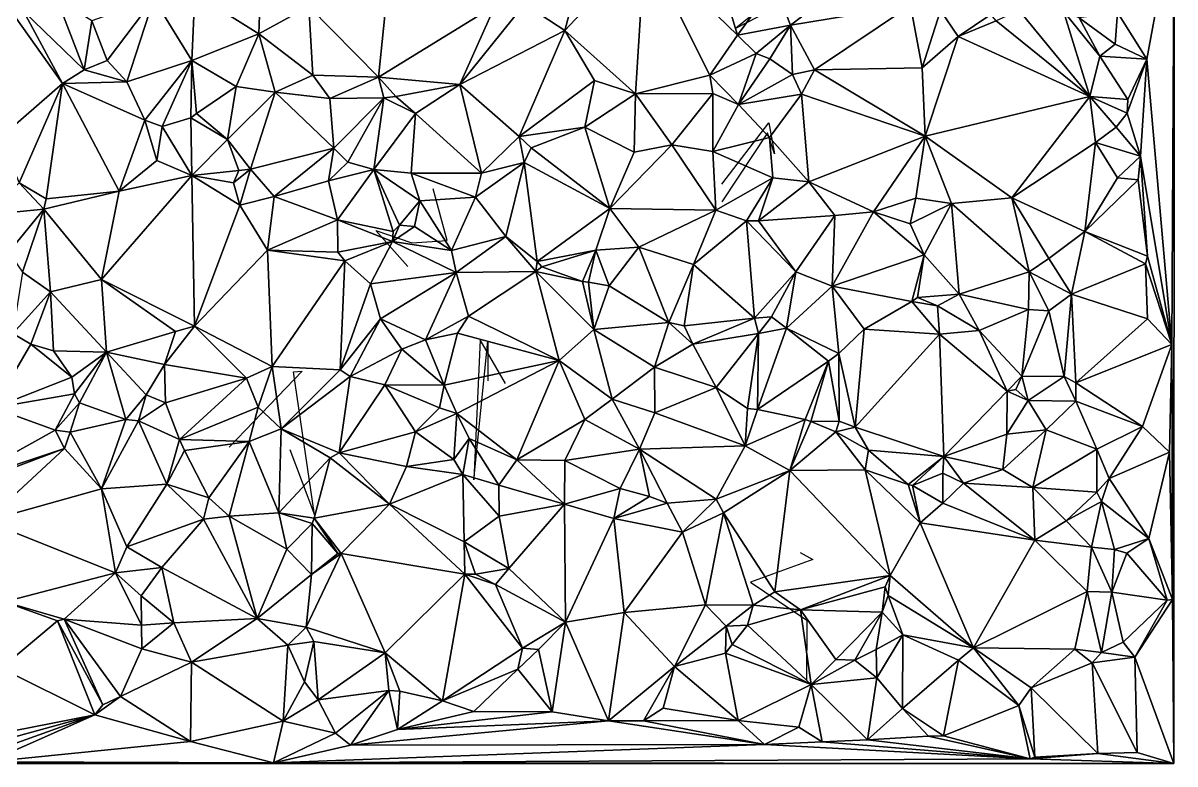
# Model space of a CAD drawing. Header units: metres. Extents: x -15.5 to 15, y -15 to 15.
# Drawn here: x -0.62 to 15, y -14.98 to -4.94 of the extents above; entities that cross this region are included whole.
import ezdxf

# ---------------------------------------------------------------- set-up
doc = ezdxf.new("R2010")
doc.units = ezdxf.units.M
doc.layers.add('CRACKS', color=1, linetype='Continuous')
doc.layers.add('STREET_MESH', color=7, linetype='Continuous')

msp = doc.modelspace()

# ---------------------------------------------------------------- linework, layer by layer
at = {"layer": 'CRACKS'}
for points in [[(10.202, -4.105, 0.1), (9.467, -4.45, 0.1), (10.056, -4.195, 0.1), (9.044, -5.006, 0.1), (10.229, -4.394, 0.1)], [(8.854, -7.122, 0.1), (9.491, -6.291, 0.1), (9.567, -6.71, 0.1), (9.476, -6.428, 0.1), (8.853, -7.363, 0.1)], [(4.599, -8.238, 0.1), (4.166, -7.75, 0.1), (4.651, -7.92, 0.1), (5.13, -7.888, 0.1), (4.942, -7.186, 0.1)], [(5.921, -9.823, 0.1), (5.577, -9.231, 0.1), (5.493, -11.13, 0.1), (5.683, -9.251, 0.1), (5.684, -9.79, 0.1)], [(3, -10.717, 0.1), (3.333, -11.604, 0.1), (3.048, -9.667, 0.1), (3.164, -9.656, 0.1), (2.176, -10.688, 0.1)], [(9.918, -12.116, 0.1), (10.091, -12.211, 0.1), (9.243, -12.516, 0.1), (10.008, -13.031, 0.1), (10.003, -13.849, 0.1)]]:
    msp.add_polyline3d(points, dxfattribs=at)
at = {"layer": 'STREET_MESH'}
for points in [[(14.987, -3.419), (14.985, -14.973), (14.998, -1.32)], [(14.22, -4.794), (14.617, -5.429), (14.987, -3.419)], [(14.617, -5.429), (14.955, -9.297), (14.987, -3.419)], [(14.987, -3.419), (14.955, -9.297), (14.985, -14.973)], [(4.403, -3.687), (3.254, -4.714), (4.202, -5.674)], [(5.781, -4.703), (4.403, -3.687), (4.202, -5.674)], [(8.615, -3.593), (7.809, -3.885), (9.069, -5.105)], [(9.571, -4.413), (8.615, -3.593), (9.069, -5.105)], [(7.809, -3.885), (6.728, -5.04), (7.683, -5.899)], [(6.728, -5.04), (7.809, -3.885), (6.94, -4.237)], [(8.693, -5.643), (7.809, -3.885), (7.683, -5.899)], [(7.809, -3.885), (8.693, -5.643), (9.069, -5.105)], [(9.571, -4.413), (9.787, -4.968), (11.123, -3.952)], [(9.787, -4.968), (11.412, -4.702), (11.123, -3.952)], [(6.728, -5.04), (6.94, -4.237), (6.181, -4.684)], [(9.787, -4.968), (9.571, -4.413), (9.069, -5.105)], [(0.209, -5.573), (-0.16, -4.605), (-0.611, -4.778)], [(-0.16, -4.605), (0.209, -5.573), (0.313, -4.91)], [(0.523, -5.448), (1.156, -4.605), (0.313, -4.91)], [(1.156, -4.605), (0.523, -5.448), (0.791, -5.735)], [(1.156, -4.605), (0.791, -5.735), (1.67, -5.448)], [(1.712, -4.539), (1.156, -4.605), (1.67, -5.448)], [(2.576, -5.083), (1.712, -4.539), (1.67, -5.448)], [(2.598, -4.573), (1.712, -4.539), (2.576, -5.083)], [(3.254, -4.714), (2.598, -4.573), (2.576, -5.083)], [(6.181, -4.684), (5.781, -4.703), (5.302, -5.77)], [(6.728, -5.04), (6.181, -4.684), (5.302, -5.77)], [(-0.811, -4.732), (-0.934, -6.494), (-0.085, -5.757)], [(-0.611, -4.778), (-0.811, -4.732), (-0.085, -5.757)], [(0.209, -5.573), (-0.611, -4.778), (-0.085, -5.757)], [(3.254, -4.714), (2.576, -5.083), (3.31, -5.645)], [(3.254, -4.714), (3.31, -5.645), (4.202, -5.674)], [(5.302, -5.77), (5.781, -4.703), (4.202, -5.674)], [(9.787, -4.968), (10.11, -5.574), (11.412, -4.702)], [(11.412, -4.702), (10.11, -5.574), (11.569, -5.547)], [(11.818, -4.768), (11.412, -4.702), (11.569, -5.547)], [(11.818, -4.768), (11.569, -5.547), (12.06, -5.12)], [(12.504, -4.823), (11.818, -4.768), (12.06, -5.12)], [(12.576, -4.91), (12.504, -4.823), (12.06, -5.12)], [(12.884, -4.767), (12.576, -4.91), (13.843, -5.933)], [(13.487, -4.776), (12.884, -4.767), (13.843, -5.933)], [(13.979, -5.387), (13.487, -4.776), (13.843, -5.933)], [(13.701, -4.868), (13.487, -4.776), (13.979, -5.387)], [(13.701, -4.868), (14.187, -5.227), (14.22, -4.794)], [(14.22, -4.794), (14.187, -5.227), (14.617, -5.429)], [(0.209, -5.573), (0.523, -5.448), (0.313, -4.91)], [(9.321, -5.351), (9.787, -4.968), (9.069, -5.105)], [(9.321, -5.351), (9.507, -5.422), (9.787, -4.968)], [(9.507, -5.422), (9.814, -5.635), (9.787, -4.968)], [(9.814, -5.635), (10.11, -5.574), (9.787, -4.968)], [(12.576, -4.91), (12.06, -5.12), (13.843, -5.933)], [(14.187, -5.227), (13.701, -4.868), (13.979, -5.387)], [(2.27, -5.797), (2.576, -5.083), (1.67, -5.448)], [(2.27, -5.797), (2.799, -5.875), (2.576, -5.083)], [(2.576, -5.083), (2.799, -5.875), (3.31, -5.645)], [(6.107, -6.476), (6.728, -5.04), (5.302, -5.77)], [(6.728, -5.04), (6.107, -6.476), (7.131, -5.717)], [(7.683, -5.899), (6.728, -5.04), (7.131, -5.717)], [(8.693, -5.643), (9.321, -5.351), (9.069, -5.105)], [(11.569, -5.547), (11.612, -6.474), (12.06, -5.12)], [(12.06, -5.12), (11.612, -6.474), (13.843, -5.933)], [(14.187, -5.227), (13.979, -5.387), (14.617, -5.429)], [(0.523, -5.448), (0.209, -5.573), (0.791, -5.735)], [(0.791, -5.735), (1.034, -6.255), (1.67, -5.448)], [(1.034, -6.255), (1.266, -6.34), (1.67, -5.448)], [(1.266, -6.34), (1.656, -6.225), (1.67, -5.448)], [(1.656, -6.225), (1.733, -6.166), (1.67, -5.448)], [(1.733, -6.166), (2.27, -5.797), (1.67, -5.448)], [(9.08, -6.043), (9.321, -5.351), (8.693, -5.643)], [(9.321, -5.351), (9.08, -6.043), (9.507, -5.422)], [(9.08, -6.043), (9.814, -5.635), (9.507, -5.422)], [(14.359, -5.974), (13.979, -5.387), (13.843, -5.933)], [(13.979, -5.387), (14.359, -5.974), (14.617, -5.429)], [(14.351, -6.162), (14.533, -6.742), (14.617, -5.429)], [(14.359, -5.974), (14.351, -6.162), (14.617, -5.429)], [(14.533, -6.742), (14.955, -9.297), (14.617, -5.429)], [(0.791, -5.735), (0.209, -5.573), (-0.085, -5.757)], [(10.11, -5.574), (9.814, -5.635), (9.935, -5.901)], [(11.612, -6.474), (10.11, -5.574), (9.935, -5.901)], [(10.11, -5.574), (11.612, -6.474), (11.569, -5.547)], [(-0.934, -6.494), (-0.67, -7.103), (-0.085, -5.757)], [(-0.67, -7.103), (-0.304, -7.322), (-0.085, -5.757)], [(-0.304, -7.322), (0.685, -7.218), (-0.085, -5.757)], [(1.034, -6.255), (0.791, -5.735), (-0.085, -5.757)], [(0.685, -7.218), (1.034, -6.255), (-0.085, -5.757)], [(2.799, -5.875), (3.54, -5.96), (3.31, -5.645)], [(3.31, -5.645), (3.54, -5.96), (4.202, -5.674)], [(3.54, -5.96), (4.271, -5.952), (4.202, -5.674)], [(4.271, -5.952), (4.435, -5.933), (4.202, -5.674)], [(4.435, -5.933), (5.302, -5.77), (4.202, -5.674)], [(4.435, -5.933), (4.7, -6.163), (5.302, -5.77)], [(4.7, -6.163), (5.599, -6.972), (5.302, -5.77)], [(5.599, -6.972), (6.107, -6.476), (5.302, -5.77)], [(6.107, -6.476), (6.996, -6.348), (7.131, -5.717)], [(6.996, -6.348), (7.683, -5.899), (7.131, -5.717)], [(8.732, -5.892), (8.693, -5.643), (7.683, -5.899)], [(9.08, -6.043), (8.693, -5.643), (8.732, -5.892)], [(9.814, -5.635), (9.08, -6.043), (9.935, -5.901)], [(1.733, -6.166), (2.153, -6.515), (2.27, -5.797)], [(2.153, -6.515), (2.799, -5.875), (2.27, -5.797)], [(2.799, -5.875), (2.153, -6.515), (2.464, -6.921)], [(3.596, -6.635), (2.799, -5.875), (2.464, -6.921)], [(2.799, -5.875), (3.596, -6.635), (3.54, -5.96)], [(4.435, -5.933), (4.271, -5.952), (4.7, -6.163)], [(7.683, -5.899), (6.996, -6.348), (7.666, -6.689)], [(8.175, -6.59), (7.683, -5.899), (7.666, -6.689)], [(8.732, -5.892), (7.683, -5.899), (8.175, -6.59)], [(8.735, -6.681), (8.732, -5.892), (8.175, -6.59)], [(8.735, -6.681), (9.08, -6.043), (8.732, -5.892)], [(9.935, -5.901), (9.08, -6.043), (9.502, -6.488)], [(10.035, -7.091), (9.935, -5.901), (9.502, -6.488)], [(11.612, -6.474), (9.935, -5.901), (10.035, -7.091)], [(11.612, -6.474), (12.786, -7.306), (13.843, -5.933)], [(12.786, -7.306), (13.919, -6.556), (13.843, -5.933)], [(14.351, -6.162), (14.359, -5.974), (13.843, -5.933)], [(14.201, -6.351), (14.351, -6.162), (13.843, -5.933)], [(13.919, -6.556), (14.201, -6.351), (13.843, -5.933)], [(3.54, -5.96), (3.596, -6.635), (4.271, -5.952)], [(3.596, -6.635), (3.786, -6.826), (4.271, -5.952)], [(3.786, -6.826), (4.139, -6.925), (4.271, -5.952)], [(4.271, -5.952), (4.139, -6.925), (4.7, -6.163)], [(9.08, -6.043), (8.735, -6.681), (9.502, -6.488)], [(1.656, -6.225), (1.266, -6.34), (1.668, -7.005)], [(2.153, -6.515), (1.733, -6.166), (1.656, -6.225)], [(2.153, -6.515), (1.656, -6.225), (1.668, -7.005)], [(4.7, -6.163), (4.139, -6.925), (4.643, -6.973)], [(5.599, -6.972), (4.7, -6.163), (4.643, -6.973)], [(14.201, -6.351), (14.533, -6.742), (14.351, -6.162)], [(1.197, -6.802), (1.034, -6.255), (0.685, -7.218)], [(1.197, -6.802), (1.266, -6.34), (1.034, -6.255)], [(1.266, -6.34), (1.197, -6.802), (1.668, -7.005)], [(6.268, -6.629), (6.996, -6.348), (6.107, -6.476)], [(6.996, -6.348), (6.268, -6.629), (7.338, -7.453)], [(6.996, -6.348), (7.338, -7.453), (7.666, -6.689)], [(14.533, -6.742), (14.201, -6.351), (13.919, -6.556)], [(2.306, -6.936), (2.153, -6.515), (1.668, -7.005)], [(2.153, -6.515), (2.306, -6.936), (2.464, -6.921)], [(6.107, -6.476), (5.599, -6.972), (6.176, -6.831)], [(6.268, -6.629), (6.107, -6.476), (6.176, -6.831)], [(8.735, -6.681), (9.547, -7.037), (9.502, -6.488)], [(9.547, -7.037), (10.035, -7.091), (9.502, -6.488)], [(11.612, -6.474), (10.035, -7.091), (10.913, -7.498)], [(11.612, -6.474), (10.913, -7.498), (11.486, -7.311)], [(11.969, -7.383), (11.612, -6.474), (11.486, -7.311)], [(11.612, -6.474), (11.969, -7.383), (12.786, -7.306)], [(13.776, -7.766), (13.919, -6.556), (12.786, -7.306)], [(13.776, -7.766), (14.219, -7.038), (13.919, -6.556)], [(14.219, -7.038), (14.533, -6.742), (13.919, -6.556)], [(2.787, -7.288), (3.596, -6.635), (2.464, -6.921)], [(3.596, -6.635), (2.787, -7.288), (3.523, -7.077)], [(3.596, -6.635), (3.523, -7.077), (3.786, -6.826)], [(7.338, -7.453), (6.268, -6.629), (6.176, -6.831)], [(7.338, -7.453), (8.175, -6.59), (7.666, -6.689)], [(8.775, -7.476), (8.175, -6.59), (7.338, -7.453)], [(8.775, -7.476), (8.735, -6.681), (8.175, -6.59)], [(9.547, -7.037), (8.735, -6.681), (8.775, -7.476)], [(1.197, -6.802), (0.685, -7.218), (1.668, -7.005)], [(3.523, -7.077), (4.139, -6.925), (3.786, -6.826)], [(5.514, -7.3), (5.925, -7.833), (6.176, -6.831)], [(5.599, -6.972), (5.514, -7.3), (6.176, -6.831)], [(5.925, -7.833), (6.352, -8.17), (6.176, -6.831)], [(6.352, -8.17), (7.338, -7.453), (6.176, -6.831)], [(14.533, -6.742), (14.219, -7.038), (14.499, -7.065)], [(14.533, -6.742), (14.499, -7.065), (14.627, -8.098)], [(14.955, -9.297), (14.533, -6.742), (14.627, -8.098)], [(0.685, -7.218), (0.444, -8.414), (1.668, -7.005)], [(0.444, -8.414), (1.705, -9.047), (1.668, -7.005)], [(2.235, -7.103), (2.306, -6.936), (1.668, -7.005)], [(2.319, -7.409), (2.235, -7.103), (1.668, -7.005)], [(1.705, -9.047), (2.319, -7.409), (1.668, -7.005)], [(2.235, -7.103), (2.319, -7.409), (2.464, -6.921)], [(2.306, -6.936), (2.235, -7.103), (2.464, -6.921)], [(2.319, -7.409), (2.787, -7.288), (2.464, -6.921)], [(3.523, -7.077), (3.646, -7.605), (4.139, -6.925)], [(4.139, -6.925), (3.646, -7.605), (4.399, -7.765)], [(4.139, -6.925), (4.399, -7.765), (4.487, -7.677)], [(4.139, -6.925), (4.761, -7.347), (4.643, -6.973)], [(4.761, -7.347), (4.139, -6.925), (4.487, -7.677)], [(5.514, -7.3), (5.599, -6.972), (4.643, -6.973)], [(4.761, -7.347), (5.514, -7.3), (4.643, -6.973)], [(-0.67, -7.103), (-1.125, -7.538), (-0.338, -7.461)], [(-0.67, -7.103), (-0.338, -7.461), (-0.304, -7.322)], [(2.787, -7.288), (3.646, -7.605), (3.523, -7.077)], [(9.547, -7.037), (8.775, -7.476), (9.19, -7.62)], [(9.352, -7.618), (9.547, -7.037), (9.19, -7.62)], [(10.035, -7.091), (9.547, -7.037), (9.352, -7.618)], [(10.035, -7.091), (9.352, -7.618), (10.386, -7.547)], [(10.913, -7.498), (10.035, -7.091), (10.386, -7.547)], [(14.219, -7.038), (13.776, -7.766), (14.499, -7.065)], [(14.499, -7.065), (13.776, -7.766), (14.627, -8.098)], [(-0.304, -7.322), (-0.338, -7.461), (0.685, -7.218)], [(-0.338, -7.461), (0.444, -8.414), (0.685, -7.218)], [(2.787, -7.288), (2.319, -7.409), (2.694, -8.016)], [(3.646, -7.605), (2.787, -7.288), (2.694, -8.016)], [(4.761, -7.347), (5.19, -8.02), (5.514, -7.3)], [(5.514, -7.3), (5.19, -8.02), (5.925, -7.833)], [(10.913, -7.498), (11.407, -7.661), (11.486, -7.311)], [(11.407, -7.661), (11.969, -7.383), (11.486, -7.311)], [(12.786, -7.306), (11.969, -7.383), (13.021, -8.313)], [(13.286, -8.128), (12.786, -7.306), (13.021, -8.313)], [(13.286, -8.128), (13.776, -7.766), (12.786, -7.306)], [(-1.125, -7.538), (-0.81, -8.043), (-0.338, -7.461)], [(-0.81, -8.043), (-0.626, -8.316), (-0.338, -7.461)], [(-0.626, -8.316), (-0.248, -8.584), (-0.338, -7.461)], [(-0.338, -7.461), (-0.248, -8.584), (0.444, -8.414)], [(2.319, -7.409), (1.705, -9.047), (2.694, -8.016)], [(4.688, -7.695), (4.761, -7.347), (4.487, -7.677)], [(4.688, -7.695), (5.19, -8.02), (4.761, -7.347)], [(7.338, -7.453), (6.352, -8.17), (7.146, -8.019)], [(7.729, -7.977), (7.338, -7.453), (7.146, -8.019)], [(8.775, -7.476), (7.338, -7.453), (7.729, -7.977)], [(8.473, -8.21), (8.775, -7.476), (7.729, -7.977)], [(8.775, -7.476), (8.473, -8.21), (9.19, -7.62)], [(11.969, -7.383), (11.407, -7.661), (11.598, -8.081)], [(12.071, -8.612), (11.969, -7.383), (11.598, -8.081)], [(11.969, -7.383), (12.071, -8.612), (13.021, -8.313)], [(3.646, -7.605), (2.694, -8.016), (3.648, -8.044)], [(3.646, -7.605), (3.648, -8.044), (4.389, -7.899)], [(4.399, -7.765), (3.646, -7.605), (4.389, -7.899)], [(8.473, -8.21), (9.298, -8.937), (9.19, -7.62)], [(9.858, -8.31), (9.352, -7.618), (9.19, -7.62)], [(9.298, -8.937), (9.858, -8.31), (9.19, -7.62)], [(10.386, -7.547), (9.352, -7.618), (9.858, -8.31)], [(10.352, -8.506), (10.386, -7.547), (9.858, -8.31)], [(10.352, -8.506), (10.913, -7.498), (10.386, -7.547)], [(10.913, -7.498), (10.352, -8.506), (11.598, -8.081)], [(11.407, -7.661), (10.913, -7.498), (11.598, -8.081)], [(4.487, -7.677), (4.399, -7.765), (4.389, -7.899)], [(4.688, -7.695), (4.487, -7.677), (4.389, -7.899)], [(5.19, -8.02), (4.688, -7.695), (4.389, -7.899)], [(13.286, -8.128), (13.596, -8.614), (13.776, -7.766)], [(13.776, -7.766), (13.596, -8.614), (14.597, -8.201)], [(13.776, -7.766), (14.597, -8.201), (14.627, -8.098)], [(3.648, -8.044), (3.742, -8.162), (4.389, -7.899)], [(3.742, -8.162), (4.091, -8.474), (4.389, -7.899)], [(4.091, -8.474), (5.254, -8.32), (4.389, -7.899)], [(5.254, -8.32), (5.19, -8.02), (4.389, -7.899)], [(5.19, -8.02), (5.254, -8.32), (5.925, -7.833)], [(5.254, -8.32), (6.334, -8.305), (5.925, -7.833)], [(6.334, -8.305), (6.352, -8.17), (5.925, -7.833)], [(1.705, -9.047), (2.758, -9.592), (2.694, -8.016)], [(2.694, -8.016), (3.742, -8.162), (3.648, -8.044)], [(2.758, -9.592), (3.742, -8.162), (2.694, -8.016)], [(6.352, -8.17), (6.414, -8.241), (7.146, -8.019)], [(6.414, -8.241), (6.968, -8.444), (7.146, -8.019)], [(6.968, -8.444), (7.048, -8.451), (7.146, -8.019)], [(7.048, -8.451), (7.327, -8.5), (7.146, -8.019)], [(7.327, -8.5), (7.729, -7.977), (7.146, -8.019)], [(7.327, -8.5), (8.135, -8.996), (7.729, -7.977)], [(8.135, -8.996), (8.473, -8.21), (7.729, -7.977)], [(11.598, -8.081), (10.352, -8.506), (11.432, -8.715)], [(11.508, -8.657), (11.598, -8.081), (11.432, -8.715)], [(11.508, -8.657), (12.071, -8.612), (11.598, -8.081)], [(14.597, -8.201), (14.955, -9.297), (14.627, -8.098)], [(2.758, -9.592), (3.679, -9.637), (3.742, -8.162)], [(3.679, -9.637), (4.091, -8.474), (3.742, -8.162)], [(6.414, -8.241), (6.352, -8.17), (6.334, -8.305)], [(6.414, -8.241), (6.334, -8.305), (6.968, -8.444)], [(8.135, -8.996), (8.345, -9.041), (8.473, -8.21)], [(8.473, -8.21), (8.345, -9.041), (9.298, -8.937)], [(13.596, -8.614), (13.286, -8.128), (13.021, -8.313)], [(14.597, -8.201), (13.596, -8.614), (14.628, -8.947)], [(14.955, -9.297), (14.597, -8.201), (14.628, -8.947)], [(-0.756, -9.146), (-0.248, -8.584), (-0.626, -8.316)], [(-0.248, -8.584), (0.514, -9.4), (0.444, -8.414)], [(1.705, -9.047), (0.444, -8.414), (1.45, -9.12)], [(0.444, -8.414), (0.514, -9.4), (1.45, -9.12)], [(4.091, -8.474), (4.227, -8.95), (5.254, -8.32)], [(5.254, -8.32), (4.227, -8.95), (4.837, -9.232)], [(5.421, -8.91), (5.254, -8.32), (4.837, -9.232)], [(6.334, -8.305), (5.254, -8.32), (5.421, -8.91)], [(6.334, -8.305), (5.421, -8.91), (6.648, -9.514)], [(7.12, -9.094), (6.334, -8.305), (6.648, -9.514)], [(6.334, -8.305), (7.12, -9.094), (6.968, -8.444)], [(9.298, -8.937), (9.529, -8.921), (9.858, -8.31)], [(9.858, -8.31), (9.529, -8.921), (9.731, -9.076)], [(10.352, -8.506), (9.858, -8.31), (9.731, -9.076)], [(12.071, -8.612), (13.014, -8.823), (13.021, -8.313)], [(13.014, -8.823), (13.289, -8.839), (13.021, -8.313)], [(13.289, -8.839), (13.596, -8.614), (13.021, -8.313)], [(-0.248, -8.584), (-0.756, -9.146), (-0.514, -9.292)], [(-0.205, -9.38), (-0.248, -8.584), (-0.514, -9.292)], [(-0.248, -8.584), (-0.205, -9.38), (0.514, -9.4)], [(4.227, -8.95), (4.091, -8.474), (3.679, -9.637)], [(7.12, -9.094), (7.048, -8.451), (6.968, -8.444)], [(7.327, -8.5), (7.048, -8.451), (7.12, -9.094)], [(7.327, -8.5), (7.12, -9.094), (8.135, -8.996)], [(10.443, -9.416), (10.352, -8.506), (9.731, -9.076)], [(10.352, -8.506), (10.786, -9.089), (11.432, -8.715)], [(10.786, -9.089), (10.352, -8.506), (10.443, -9.416)], [(10.786, -9.089), (11.805, -9.155), (11.432, -8.715)], [(11.781, -8.77), (11.508, -8.657), (11.432, -8.715)], [(11.805, -9.155), (11.781, -8.77), (11.432, -8.715)], [(11.508, -8.657), (11.781, -8.77), (12.071, -8.612)], [(12.071, -8.612), (11.781, -8.77), (12.345, -9.108)], [(13.014, -8.823), (12.071, -8.612), (12.345, -9.108)], [(13.495, -9.73), (13.596, -8.614), (13.289, -8.839)], [(13.596, -8.614), (13.495, -9.73), (13.653, -9.813)], [(13.596, -8.614), (13.653, -9.813), (14.628, -8.947)], [(11.781, -8.77), (11.805, -9.155), (12.345, -9.108)], [(13.014, -8.823), (12.345, -9.108), (12.924, -9.726)], [(13.289, -8.839), (13.014, -8.823), (12.924, -9.726)], [(13.495, -9.73), (13.289, -8.839), (12.924, -9.726)], [(1.299, -9.567), (1.705, -9.047), (1.45, -9.12)], [(2.409, -9.751), (1.705, -9.047), (1.299, -9.567)], [(1.705, -9.047), (2.409, -9.751), (2.758, -9.592)], [(3.817, -9.731), (4.227, -8.95), (3.679, -9.637)], [(3.817, -9.731), (4.516, -9.358), (4.227, -8.95)], [(4.227, -8.95), (4.516, -9.358), (4.837, -9.232)], [(5.273, -9.141), (5.421, -8.91), (4.837, -9.232)], [(5.421, -8.91), (5.273, -9.141), (6.648, -9.514)], [(7.12, -9.094), (7.941, -9.602), (8.135, -8.996)], [(7.941, -9.602), (8.463, -9.293), (8.135, -8.996)], [(8.135, -8.996), (8.463, -9.293), (8.345, -9.041)], [(8.345, -9.041), (8.463, -9.293), (9.298, -8.937)], [(9.298, -8.937), (8.463, -9.293), (9.351, -9.147)], [(9.529, -8.921), (9.298, -8.937), (9.351, -9.147)], [(9.731, -9.076), (9.529, -8.921), (9.351, -9.147)], [(13.653, -9.813), (14.955, -9.297), (14.628, -8.947)], [(-0.514, -9.292), (-0.756, -9.146), (-1.018, -10.154)], [(0.514, -9.4), (1.299, -9.567), (1.45, -9.12)], [(5.091, -9.846), (5.273, -9.141), (4.837, -9.232)], [(5.273, -9.141), (5.091, -9.846), (6.648, -9.514)], [(7.12, -9.094), (6.648, -9.514), (7.367, -10.038)], [(7.941, -9.602), (7.12, -9.094), (7.367, -10.038)], [(8.463, -9.293), (8.779, -9.879), (9.351, -9.147)], [(8.779, -9.879), (9.201, -10.161), (9.351, -9.147)], [(9.201, -10.161), (9.34, -10.175), (9.351, -9.147)], [(9.34, -10.175), (9.731, -9.076), (9.351, -9.147)], [(9.34, -10.175), (10.3, -9.52), (9.731, -9.076)], [(10.3, -9.52), (10.443, -9.416), (9.731, -9.076)], [(10.661, -10.414), (10.786, -9.089), (10.443, -9.416)], [(10.786, -9.089), (10.661, -10.414), (11.805, -9.155)], [(10.661, -10.414), (11.865, -10.814), (11.805, -9.155)], [(11.805, -9.155), (12.723, -9.929), (12.345, -9.108)], [(11.865, -10.814), (12.723, -9.929), (11.805, -9.155)], [(12.345, -9.108), (12.723, -9.929), (12.924, -9.726)], [(0.044, -9.739), (-0.514, -9.292), (-1.018, -10.154)], [(0.044, -9.739), (-0.205, -9.38), (-0.514, -9.292)], [(4.516, -9.358), (3.817, -9.731), (4.286, -9.844)], [(5.091, -9.846), (4.516, -9.358), (4.286, -9.844)], [(4.516, -9.358), (5.091, -9.846), (4.837, -9.232)], [(8.463, -9.293), (7.941, -9.602), (8.779, -9.879)], [(13.653, -9.813), (14.559, -10.407), (14.955, -9.297)], [(14.955, -9.297), (14.559, -10.407), (14.925, -10.753)], [(14.966, -12.754), (14.955, -9.297), (14.925, -10.753)], [(14.955, -9.297), (14.966, -12.754), (14.985, -14.973)], [(-0.205, -9.38), (0.044, -9.739), (0.514, -9.4)], [(0.514, -9.4), (0.044, -9.739), (0.081, -9.965)], [(0.146, -10.088), (0.514, -9.4), (0.081, -9.965)], [(0.514, -9.4), (0.146, -10.088), (0.775, -10.311)], [(0.514, -9.4), (1.051, -9.976), (1.299, -9.567)], [(1.051, -9.976), (0.514, -9.4), (0.775, -10.311)], [(6.648, -9.514), (5.091, -9.846), (5.264, -10.233)], [(6.078, -10.858), (6.648, -9.514), (5.264, -10.233)], [(6.078, -10.858), (6.997, -10.314), (6.648, -9.514)], [(6.648, -9.514), (6.997, -10.314), (7.367, -10.038)], [(9.34, -10.175), (9.985, -10.311), (10.3, -9.52)], [(9.985, -10.311), (10.062, -10.34), (10.3, -9.52)], [(10.062, -10.34), (10.445, -10.337), (10.3, -9.52)], [(10.3, -9.52), (10.445, -10.337), (10.443, -9.416)], [(10.445, -10.337), (10.661, -10.414), (10.443, -9.416)], [(1.299, -9.567), (1.051, -9.976), (1.312, -10.086)], [(2.409, -9.751), (1.299, -9.567), (1.312, -10.086)], [(2.409, -9.751), (2.57, -10.144), (2.758, -9.592)], [(2.57, -10.144), (2.881, -10.44), (2.758, -9.592)], [(2.881, -10.44), (3.679, -9.637), (2.758, -9.592)], [(2.881, -10.44), (3.817, -9.731), (3.679, -9.637)], [(7.946, -10.22), (7.941, -9.602), (7.367, -10.038)], [(7.941, -9.602), (7.946, -10.22), (8.779, -9.879)], [(0.081, -9.965), (0.044, -9.739), (-1.018, -10.154)], [(1.504, -10.582), (2.409, -9.751), (1.312, -10.086)], [(1.504, -10.582), (2.57, -10.144), (2.409, -9.751)], [(2.881, -10.44), (3.669, -10.766), (3.817, -9.731)], [(3.817, -9.731), (3.669, -10.766), (4.286, -9.844)], [(12.723, -9.929), (12.841, -9.906), (12.924, -9.726)], [(12.841, -9.906), (13.006, -10.056), (12.924, -9.726)], [(13.006, -10.056), (13.495, -9.73), (12.924, -9.726)], [(13.006, -10.056), (13.652, -10.063), (13.495, -9.73)], [(13.495, -9.73), (13.652, -10.063), (13.653, -9.813)], [(13.652, -10.063), (14.559, -10.407), (13.653, -9.813)], [(-0.181, -10.458), (0.081, -9.965), (-1.018, -10.154)], [(-0.181, -10.458), (0.146, -10.088), (0.081, -9.965)], [(0.948, -10.329), (1.051, -9.976), (0.775, -10.311)], [(1.051, -9.976), (0.948, -10.329), (1.312, -10.086)], [(3.669, -10.766), (4.701, -10.479), (4.286, -9.844)], [(5.091, -9.846), (4.286, -9.844), (5.028, -10.156)], [(4.286, -9.844), (4.701, -10.479), (5.028, -10.156)], [(5.091, -9.846), (5.028, -10.156), (5.264, -10.233)], [(7.946, -10.22), (9.171, -10.67), (8.779, -9.879)], [(9.171, -10.67), (9.201, -10.161), (8.779, -9.879)], [(12.723, -9.929), (11.865, -10.814), (12.721, -10.509)], [(13.006, -10.056), (12.723, -9.929), (12.721, -10.509)], [(12.841, -9.906), (12.723, -9.929), (13.006, -10.056)], [(0.146, -10.088), (-0.181, -10.458), (0.022, -10.486)], [(0.146, -10.088), (0.022, -10.486), (0.775, -10.311)], [(0.948, -10.329), (1.504, -10.582), (1.312, -10.086)], [(1.504, -10.582), (2.445, -10.61), (2.57, -10.144)], [(2.445, -10.61), (2.881, -10.44), (2.57, -10.144)], [(6.997, -10.314), (7.739, -10.713), (7.367, -10.038)], [(7.739, -10.713), (7.946, -10.22), (7.367, -10.038)], [(13.006, -10.056), (12.721, -10.509), (13.25, -10.451)], [(13.652, -10.063), (13.006, -10.056), (13.25, -10.451)], [(13.941, -10.714), (13.652, -10.063), (13.25, -10.451)], [(14.559, -10.407), (13.652, -10.063), (13.941, -10.714)], [(-1.495, -11.182), (-0.181, -10.458), (-1.018, -10.154)], [(5.028, -10.156), (4.701, -10.479), (5.264, -10.233)], [(4.701, -10.479), (5.224, -10.853), (5.264, -10.233)], [(5.224, -10.853), (5.429, -10.571), (5.264, -10.233)], [(5.429, -10.571), (6.078, -10.858), (5.264, -10.233)], [(7.739, -10.713), (9.171, -10.67), (7.946, -10.22)], [(9.201, -10.161), (9.171, -10.67), (9.34, -10.175)], [(9.171, -10.67), (9.985, -10.311), (9.34, -10.175)], [(-0.181, -10.458), (-1.495, -11.182), (-0.056, -10.706)], [(0.022, -10.486), (-0.181, -10.458), (-0.056, -10.706)], [(0.022, -10.486), (0.446, -11.252), (0.775, -10.311)], [(0.446, -11.252), (0.948, -10.329), (0.775, -10.311)], [(1.333, -11.187), (0.948, -10.329), (0.446, -11.252)], [(1.504, -10.582), (0.948, -10.329), (1.333, -11.187)], [(2.881, -10.44), (2.445, -10.61), (2.848, -11.579)], [(3.545, -10.834), (2.881, -10.44), (2.848, -11.579)], [(3.545, -10.834), (3.669, -10.766), (2.881, -10.44)], [(6.078, -10.858), (6.728, -10.87), (6.997, -10.314)], [(6.728, -10.87), (7.739, -10.713), (6.997, -10.314)], [(9.985, -10.311), (9.171, -10.67), (9.779, -11.003)], [(10.062, -10.34), (9.985, -10.311), (9.779, -11.003)], [(10.062, -10.34), (9.779, -11.003), (10.401, -10.48)], [(10.445, -10.337), (10.062, -10.34), (10.401, -10.48)], [(10.661, -10.414), (10.445, -10.337), (10.401, -10.48)], [(10.661, -10.414), (10.401, -10.48), (10.842, -10.726)], [(11.865, -10.814), (10.661, -10.414), (10.842, -10.726)], [(12.721, -10.509), (12.666, -10.988), (13.25, -10.451)], [(12.666, -10.988), (13.072, -11.232), (13.25, -10.451)], [(13.072, -11.232), (13.941, -10.714), (13.25, -10.451)], [(14.559, -10.407), (13.941, -10.714), (14.108, -11.11)], [(14.559, -10.407), (14.108, -11.11), (14.925, -10.753)], [(0.446, -11.252), (0.022, -10.486), (-0.056, -10.706)], [(1.569, -10.734), (1.504, -10.582), (1.333, -11.187)], [(1.569, -10.734), (2.445, -10.61), (1.504, -10.582)], [(2.445, -10.61), (1.569, -10.734), (1.899, -11.372)], [(2.445, -10.61), (1.899, -11.372), (2.178, -11.622)], [(2.848, -11.579), (2.445, -10.61), (2.178, -11.622)], [(4.701, -10.479), (3.669, -10.766), (4.582, -10.948)], [(4.701, -10.479), (4.582, -10.948), (5.224, -10.853)], [(5.224, -10.853), (5.346, -11.058), (5.429, -10.571)], [(5.346, -11.058), (5.833, -11.2), (5.429, -10.571)], [(5.833, -11.2), (6.078, -10.858), (5.429, -10.571)], [(10.401, -10.48), (9.779, -11.003), (10.797, -10.996)], [(10.842, -10.726), (10.401, -10.48), (10.797, -10.996)], [(11.865, -10.814), (12.666, -10.988), (12.721, -10.509)], [(-1.495, -11.182), (-1.477, -11.24), (-0.056, -10.706)], [(-1.477, -11.24), (-1.125, -11.69), (-0.056, -10.706)], [(-1.125, -11.69), (0.446, -11.252), (-0.056, -10.706)], [(1.899, -11.372), (1.569, -10.734), (1.333, -11.187)], [(3.669, -10.766), (3.545, -10.834), (4.348, -11.458)], [(4.582, -10.948), (3.669, -10.766), (4.348, -11.458)], [(7.739, -10.713), (6.728, -10.87), (7.476, -11.248)], [(7.739, -10.713), (7.476, -11.248), (7.873, -11.357)], [(9.171, -10.67), (7.739, -10.713), (8.778, -11.393)], [(7.739, -10.713), (8.113, -11.444), (8.778, -11.393)], [(8.113, -11.444), (7.739, -10.713), (7.873, -11.357)], [(9.779, -11.003), (9.171, -10.67), (8.778, -11.393)], [(11.38, -11.195), (10.842, -10.726), (10.797, -10.996)], [(11.38, -11.195), (11.865, -10.814), (10.842, -10.726)], [(13.072, -11.232), (13.937, -11.296), (13.941, -10.714)], [(13.941, -10.714), (13.937, -11.296), (14.108, -11.11)], [(14.108, -11.11), (14.643, -11.925), (14.925, -10.753)], [(14.643, -11.925), (14.966, -12.754), (14.925, -10.753)], [(3.545, -10.834), (2.848, -11.579), (3.327, -11.651)], [(4.348, -11.458), (3.545, -10.834), (3.327, -11.651)], [(4.582, -10.948), (5.346, -11.058), (5.224, -10.853)], [(6.722, -11.458), (6.078, -10.858), (5.833, -11.2)], [(6.728, -10.87), (6.078, -10.858), (6.722, -11.458)], [(7.476, -11.248), (6.728, -10.87), (6.722, -11.458)], [(11.442, -11.205), (11.865, -10.814), (11.38, -11.195)], [(11.865, -10.814), (11.442, -11.205), (11.853, -11.041)], [(12.131, -11.176), (11.865, -10.814), (11.853, -11.041)], [(11.865, -10.814), (12.131, -11.176), (12.666, -10.988)], [(5.346, -11.058), (4.582, -10.948), (4.348, -11.458)], [(5.346, -11.058), (4.348, -11.458), (5.362, -11.97)], [(5.833, -11.2), (5.346, -11.058), (5.836, -11.623)], [(5.346, -11.058), (5.362, -11.97), (5.836, -11.623)], [(8.877, -11.579), (9.779, -11.003), (8.778, -11.393)], [(9.779, -11.003), (8.877, -11.579), (9.572, -12.646)], [(9.779, -11.003), (9.572, -12.646), (11.138, -12.425)], [(9.779, -11.003), (11.138, -12.425), (10.797, -10.996)], [(11.543, -11.712), (11.38, -11.195), (10.797, -10.996)], [(11.138, -12.425), (11.543, -11.712), (10.797, -10.996)], [(11.442, -11.205), (11.849, -11.445), (11.853, -11.041)], [(11.849, -11.445), (12.131, -11.176), (11.853, -11.041)], [(12.131, -11.176), (13.072, -11.232), (12.666, -10.988)], [(1.333, -11.187), (0.446, -11.252), (0.788, -12.037)], [(1.83, -11.664), (1.333, -11.187), (0.788, -12.037)], [(1.83, -11.664), (1.899, -11.372), (1.333, -11.187)], [(6.722, -11.458), (5.833, -11.2), (5.836, -11.623)], [(11.442, -11.205), (11.38, -11.195), (11.543, -11.712)], [(11.849, -11.445), (11.442, -11.205), (11.543, -11.712)], [(12.131, -11.176), (11.849, -11.445), (13.1, -11.947)], [(13.072, -11.232), (12.131, -11.176), (13.1, -11.947)], [(13.523, -11.686), (13.072, -11.232), (13.1, -11.947)], [(13.937, -11.296), (13.072, -11.232), (13.523, -11.686)], [(13.937, -11.296), (14.003, -11.425), (14.108, -11.11)], [(14.108, -11.11), (14.003, -11.425), (14.643, -11.925)], [(0.446, -11.252), (-1.125, -11.69), (0.635, -12.389)], [(0.446, -11.252), (0.635, -12.389), (0.788, -12.037)], [(1.899, -11.372), (1.83, -11.664), (2.178, -11.622)], [(7.392, -11.652), (7.476, -11.248), (6.722, -11.458)], [(7.476, -11.248), (7.392, -11.652), (7.873, -11.357)], [(7.392, -11.652), (8.113, -11.444), (7.873, -11.357)], [(8.778, -11.393), (8.113, -11.444), (8.323, -11.838)], [(8.877, -11.579), (8.778, -11.393), (8.323, -11.838)], [(13.937, -11.296), (13.523, -11.686), (14.003, -11.425)], [(3.694, -12.127), (4.348, -11.458), (3.327, -11.651)], [(3.694, -12.127), (5.371, -12.409), (4.348, -11.458)], [(4.348, -11.458), (5.371, -12.409), (5.362, -11.97)], [(5.967, -12.332), (6.722, -11.458), (5.836, -11.623)], [(5.967, -12.332), (6.736, -13.059), (6.722, -11.458)], [(6.736, -13.059), (7.392, -11.652), (6.722, -11.458)], [(8.113, -11.444), (7.392, -11.652), (8.323, -11.838)], [(11.849, -11.445), (11.543, -11.712), (13.1, -11.947)], [(13.523, -11.686), (13.867, -12.044), (14.003, -11.425)], [(14.003, -11.425), (13.867, -12.044), (14.179, -12.074)], [(14.643, -11.925), (14.003, -11.425), (14.179, -12.074)], [(0.635, -12.389), (-1.125, -11.69), (-0.868, -12.782)], [(1.261, -12.32), (1.83, -11.664), (0.788, -12.037)], [(2.556, -13.011), (1.83, -11.664), (1.261, -12.32)], [(1.83, -11.664), (2.556, -13.011), (2.178, -11.622)], [(2.848, -11.579), (2.178, -11.622), (2.956, -12.071)], [(2.178, -11.622), (2.556, -13.011), (2.956, -12.071)], [(2.848, -11.579), (3.303, -11.72), (3.327, -11.651)], [(3.303, -11.72), (2.848, -11.579), (2.956, -12.071)], [(3.303, -11.72), (3.651, -12.13), (3.327, -11.651)], [(3.651, -12.13), (3.694, -12.127), (3.327, -11.651)], [(5.362, -11.97), (5.967, -12.332), (5.836, -11.623)], [(7.392, -11.652), (6.736, -13.059), (7.532, -12.929)], [(8.323, -11.838), (7.392, -11.652), (7.532, -12.929)], [(8.877, -11.579), (8.323, -11.838), (8.634, -12.825)], [(9.281, -12.829), (8.877, -11.579), (8.634, -12.825)], [(8.877, -11.579), (9.281, -12.829), (9.572, -12.646)], [(11.138, -12.425), (12.265, -13.407), (11.543, -11.712)], [(11.543, -11.712), (12.265, -13.407), (13.1, -11.947)], [(13.867, -12.044), (13.523, -11.686), (13.1, -11.947)], [(3.29, -12.415), (3.303, -11.72), (2.956, -12.071)], [(3.29, -12.415), (3.651, -12.13), (3.303, -11.72)], [(8.323, -11.838), (7.532, -12.929), (8.634, -12.825)], [(5.967, -12.332), (5.362, -11.97), (5.515, -12.407)], [(5.362, -11.97), (5.371, -12.409), (5.515, -12.407)], [(12.265, -13.407), (13.806, -12.643), (13.1, -11.947)], [(13.806, -12.643), (13.867, -12.044), (13.1, -11.947)], [(14.345, -12.122), (14.643, -11.925), (14.179, -12.074)], [(14.345, -12.122), (14.891, -12.763), (14.643, -11.925)], [(14.643, -11.925), (14.891, -12.763), (14.966, -12.754)], [(0.635, -12.389), (1.261, -12.32), (0.788, -12.037)], [(2.556, -13.011), (3.29, -12.415), (2.956, -12.071)], [(3.694, -12.127), (3.222, -13.125), (4.29, -13.473)], [(3.694, -12.127), (3.29, -12.415), (3.222, -13.125)], [(3.694, -12.127), (3.651, -12.13), (3.29, -12.415)], [(5.371, -12.409), (3.694, -12.127), (4.29, -13.473)], [(14.143, -12.653), (13.867, -12.044), (13.806, -12.643)], [(13.867, -12.044), (14.143, -12.653), (14.179, -12.074)], [(14.143, -12.653), (14.345, -12.122), (14.179, -12.074)], [(14.143, -12.653), (14.891, -12.763), (14.345, -12.122)], [(0.984, -12.702), (1.261, -12.32), (0.635, -12.389)], [(1.261, -12.32), (0.984, -12.702), (1.425, -13.069)], [(2.556, -13.011), (1.261, -12.32), (1.425, -13.069)], [(5.788, -12.547), (5.967, -12.332), (5.515, -12.407)], [(5.788, -12.547), (6.736, -13.059), (5.967, -12.332)], [(-0.06, -13.02), (0.635, -12.389), (-0.868, -12.782)], [(0.635, -12.389), (-0.06, -13.02), (0.986, -13.1)], [(0.984, -12.702), (0.635, -12.389), (0.986, -13.1)], [(3.29, -12.415), (2.556, -13.011), (3.222, -13.125)], [(5.371, -12.409), (4.29, -13.473), (5.069, -14.126)], [(6.155, -13.413), (5.371, -12.409), (5.069, -14.126)], [(5.371, -12.409), (5.788, -12.547), (5.515, -12.407)], [(6.155, -13.413), (5.788, -12.547), (5.371, -12.409)], [(11.138, -12.425), (9.572, -12.646), (9.92, -12.894)], [(11.07, -12.578), (11.138, -12.425), (9.92, -12.894)], [(11.07, -12.578), (11.111, -12.697), (11.138, -12.425)], [(11.111, -12.697), (12.265, -13.407), (11.138, -12.425)], [(5.788, -12.547), (6.155, -13.413), (6.736, -13.059)], [(9.572, -12.646), (9.281, -12.829), (9.92, -12.894)], [(11.027, -12.922), (11.07, -12.578), (9.92, -12.894)], [(11.111, -12.697), (11.07, -12.578), (11.027, -12.922)], [(12.265, -13.407), (13.64, -13.425), (13.806, -12.643)], [(13.64, -13.425), (14.002, -13.472), (13.806, -12.643)], [(14.002, -13.472), (14.143, -12.653), (13.806, -12.643)], [(-0.868, -12.782), (-0.916, -13.681), (-0.149, -13.041)], [(-0.06, -13.02), (-0.868, -12.782), (-0.149, -13.041)], [(1.425, -13.069), (0.984, -12.702), (0.986, -13.1)], [(11.111, -12.697), (11.027, -12.922), (11.307, -13.23)], [(12.265, -13.407), (11.111, -12.697), (11.307, -13.23)], [(14.143, -12.653), (14.002, -13.472), (14.296, -13.33)], [(14.891, -12.763), (14.143, -12.653), (14.296, -13.33)], [(14.453, -13.533), (14.891, -12.763), (14.296, -13.33)], [(14.966, -12.754), (14.453, -13.533), (14.985, -14.973)], [(14.891, -12.763), (14.453, -13.533), (14.966, -12.754)], [(6.736, -13.059), (7.319, -14.397), (7.532, -12.929)], [(7.319, -14.397), (8.213, -13.661), (7.532, -12.929)], [(7.532, -12.929), (8.213, -13.661), (8.634, -12.825)], [(8.213, -13.661), (8.913, -13.114), (8.634, -12.825)], [(8.913, -13.114), (9.281, -12.829), (8.634, -12.825)], [(9.281, -12.829), (8.913, -13.114), (9.205, -13.102)], [(9.281, -12.829), (9.205, -13.102), (9.92, -12.894)], [(9.205, -13.102), (10.068, -13.902), (9.92, -12.894)], [(9.92, -12.894), (10.068, -13.902), (10.402, -13.564)], [(11.027, -12.922), (9.92, -12.894), (10.402, -13.564)], [(10.657, -13.572), (11.027, -12.922), (10.402, -13.564)], [(10.946, -13.43), (11.027, -12.922), (10.657, -13.572)], [(11.027, -12.922), (10.946, -13.43), (11.307, -13.23)], [(-0.916, -13.681), (0.356, -14.315), (-0.149, -13.041)], [(0.462, -14.18), (-0.06, -13.02), (-0.149, -13.041)], [(0.356, -14.315), (0.462, -14.18), (-0.149, -13.041)], [(-0.06, -13.02), (0.992, -13.419), (0.986, -13.1)], [(0.992, -13.419), (-0.06, -13.02), (0.705, -14.068)], [(-0.06, -13.02), (0.462, -14.18), (0.705, -14.068)], [(0.992, -13.419), (1.425, -13.069), (0.986, -13.1)], [(1.667, -13.601), (1.425, -13.069), (0.992, -13.419)], [(1.667, -13.601), (2.556, -13.011), (1.425, -13.069)], [(2.97, -13.369), (2.556, -13.011), (1.667, -13.601)], [(2.556, -13.011), (2.97, -13.369), (3.222, -13.125)], [(6.736, -13.059), (6.155, -13.413), (6.369, -13.428)], [(6.557, -14.273), (6.736, -13.059), (6.369, -13.428)], [(6.736, -13.059), (6.557, -14.273), (7.319, -14.397)], [(8.913, -13.114), (8.213, -13.661), (8.906, -13.479)], [(8.996, -13.363), (8.913, -13.114), (8.906, -13.479)], [(8.913, -13.114), (8.996, -13.363), (9.205, -13.102)], [(9.205, -13.102), (8.996, -13.363), (10.068, -13.902)], [(2.97, -13.369), (3.322, -13.321), (3.222, -13.125)], [(3.222, -13.125), (3.322, -13.321), (4.29, -13.473)], [(10.946, -13.43), (10.955, -13.814), (11.307, -13.23)], [(10.955, -13.814), (11.306, -14.23), (11.307, -13.23)], [(11.306, -14.23), (12.064, -13.572), (11.307, -13.23)], [(12.064, -13.572), (12.265, -13.407), (11.307, -13.23)], [(1.667, -13.601), (0.992, -13.419), (0.705, -14.068)], [(2.97, -13.369), (1.667, -13.601), (2.907, -14.399)], [(3.196, -13.868), (2.97, -13.369), (2.907, -14.399)], [(2.97, -13.369), (3.196, -13.868), (3.322, -13.321)], [(3.196, -13.868), (3.384, -14.114), (3.322, -13.321)], [(3.322, -13.321), (3.384, -14.114), (4.29, -13.473)], [(6.09, -13.698), (6.155, -13.413), (5.069, -14.126)], [(6.155, -13.413), (6.09, -13.698), (6.369, -13.428)], [(6.09, -13.698), (6.557, -14.273), (6.369, -13.428)], [(10.068, -13.902), (8.996, -13.363), (8.906, -13.479)], [(10.955, -13.814), (10.946, -13.43), (10.657, -13.572)], [(12.265, -13.407), (12.064, -13.572), (12.883, -14.19)], [(12.265, -13.407), (12.883, -14.19), (13.047, -13.951)], [(13.64, -13.425), (12.265, -13.407), (13.047, -13.951)], [(13.64, -13.425), (13.047, -13.951), (13.875, -13.611)], [(14.002, -13.472), (13.64, -13.425), (13.875, -13.611)], [(14.002, -13.472), (14.453, -13.533), (14.296, -13.33)], [(3.384, -14.114), (4.342, -13.986), (4.29, -13.473)], [(4.29, -13.473), (4.492, -13.993), (5.069, -14.126)], [(4.342, -13.986), (4.492, -13.993), (4.29, -13.473)], [(8.213, -13.661), (9.078, -14.393), (8.906, -13.479)], [(9.078, -14.393), (10.068, -13.902), (8.906, -13.479)], [(10.068, -13.902), (10.657, -13.572), (10.402, -13.564)], [(10.068, -13.902), (10.955, -13.814), (10.657, -13.572)], [(11.858, -14.601), (12.064, -13.572), (11.306, -14.23)], [(12.064, -13.572), (11.858, -14.601), (12.883, -14.19)], [(14.453, -13.533), (14.002, -13.472), (13.875, -13.611)], [(14.487, -14.824), (14.453, -13.533), (13.875, -13.611)], [(14.453, -13.533), (14.487, -14.824), (14.985, -14.973)], [(0.356, -14.315), (-0.916, -13.681), (-0.77, -14.538)], [(1.65, -14.676), (1.667, -13.601), (0.705, -14.068)], [(1.667, -13.601), (1.65, -14.676), (2.907, -14.399)], [(6.09, -13.698), (5.069, -14.126), (5.493, -14.269)], [(6.557, -14.273), (6.09, -13.698), (5.493, -14.269)], [(7.791, -14.398), (8.213, -13.661), (7.319, -14.397)], [(7.791, -14.398), (8.062, -14.226), (8.213, -13.661)], [(8.213, -13.661), (8.062, -14.226), (9.078, -14.393)], [(13.875, -13.611), (13.047, -13.951), (13.953, -14.839)], [(14.487, -14.824), (13.875, -13.611), (13.953, -14.839)], [(3.384, -14.114), (3.196, -13.868), (2.907, -14.399)], [(10.955, -13.814), (10.068, -13.902), (10.83, -14.653)], [(10.955, -13.814), (10.83, -14.653), (11.306, -14.23)], [(3.384, -14.114), (3.616, -14.563), (4.342, -13.986)], [(4.342, -13.986), (3.616, -14.563), (3.821, -14.724)], [(4.458, -14.513), (4.342, -13.986), (3.821, -14.724)], [(4.458, -14.513), (4.492, -13.993), (4.342, -13.986)], [(4.492, -13.993), (4.458, -14.513), (5.069, -14.126)], [(10.068, -13.902), (9.078, -14.393), (9.899, -14.481)], [(10.214, -14.68), (10.068, -13.902), (9.899, -14.481)], [(10.068, -13.902), (10.214, -14.68), (10.83, -14.653)], [(13.047, -13.951), (12.883, -14.19), (13.097, -14.891)], [(13.953, -14.839), (13.047, -13.951), (13.097, -14.891)], [(0.356, -14.315), (1.65, -14.676), (0.705, -14.068)], [(0.462, -14.18), (0.356, -14.315), (0.705, -14.068)], [(3.616, -14.563), (3.384, -14.114), (2.907, -14.399)], [(5.069, -14.126), (4.458, -14.513), (5.493, -14.269)], [(12.883, -14.19), (11.858, -14.601), (13.035, -14.913)], [(12.883, -14.19), (13.035, -14.913), (13.097, -14.891)], [(1.65, -14.676), (0.356, -14.315), (-1.087, -14.952)], [(0.356, -14.315), (-0.928, -14.777), (-1.087, -14.952)], [(-0.73, -14.614), (-0.928, -14.777), (0.356, -14.315)], [(-0.73, -14.614), (0.356, -14.315), (-0.77, -14.538)], [(4.458, -14.513), (6.557, -14.273), (5.493, -14.269)], [(6.557, -14.273), (4.458, -14.513), (7.319, -14.397)], [(8.062, -14.226), (7.791, -14.398), (9.078, -14.393)], [(10.83, -14.653), (11.655, -14.604), (11.306, -14.23)], [(11.655, -14.604), (11.858, -14.601), (11.306, -14.23)], [(2.907, -14.399), (1.65, -14.676), (2.778, -14.965)], [(3.616, -14.563), (2.907, -14.399), (2.778, -14.965)], [(7.319, -14.397), (3.821, -14.724), (9.433, -14.719)], [(4.458, -14.513), (3.821, -14.724), (7.319, -14.397)], [(7.791, -14.398), (7.319, -14.397), (9.433, -14.719)], [(7.791, -14.398), (9.433, -14.719), (9.078, -14.393)], [(9.078, -14.393), (9.433, -14.719), (9.899, -14.481)], [(9.433, -14.719), (10.214, -14.68), (9.899, -14.481)], [(1.65, -14.676), (-1.087, -14.952), (2.778, -14.965)], [(3.821, -14.724), (3.616, -14.563), (2.778, -14.965)], [(10.214, -14.68), (13.035, -14.913), (10.83, -14.653)], [(13.035, -14.913), (11.655, -14.604), (10.83, -14.653)], [(11.858, -14.601), (11.655, -14.604), (13.035, -14.913)], [(13.035, -14.913), (9.433, -14.719), (2.778, -14.965)], [(9.433, -14.719), (3.821, -14.724), (2.778, -14.965)], [(10.214, -14.68), (9.433, -14.719), (13.035, -14.913)], [(14.487, -14.824), (13.953, -14.839), (14.985, -14.973)], [(-1.087, -14.952), (-7.495, -14.981), (2.778, -14.965)], [(2.778, -14.965), (-7.495, -14.981), (14.985, -14.973)], [(13.035, -14.913), (2.778, -14.965), (14.985, -14.973)], [(13.953, -14.839), (13.035, -14.913), (14.985, -14.973)], [(13.035, -14.913), (13.953, -14.839), (13.097, -14.891)]]:
    msp.add_3dface(points, dxfattribs=at)

doc.saveas('drawing.dxf')
